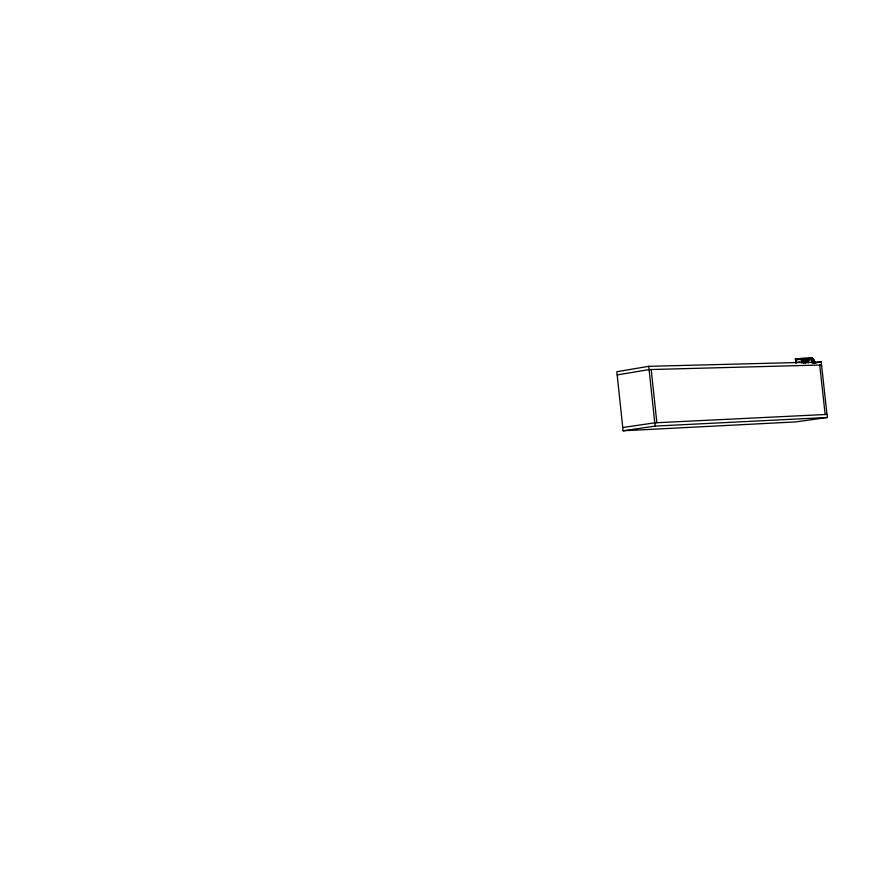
<?xml version="1.0" encoding="UTF-8"?>
<svg xmlns="http://www.w3.org/2000/svg" width="871" height="871" viewBox="0 0 871 871"><rect width="100%" height="100%" fill="white"/><g stroke="black" fill="none" stroke-linecap="round" stroke-linejoin="round"><path stroke-width="1.31" d="M803.541 362.652A2.569 2.123 -89.8 0 1 803.683 361.334L804.249 359.669L805.316 359.93L803.737 360.191M803.737 362.652A2.569 2.123 -89.8 0 1 803.879 361.334L804.445 359.658M804.924 362.706L805.642 361.356L806.339 362.793M803.846 360.256L804.586 359.679L805.947 362.804M805.022 362.706L804.913 362.184M805.555 362.39L805.403 362.706M805.86 361.911L804.858 361.498L804.575 362.804M806.426 362.184L806.045 362.194M802.202 362.782L803.563 359.995M804.173 360.42L805.163 359.669M805.642 362.107L806.034 361.977M803.879 360.148L804.739 360.061M805.925 362.467L805.109 361.846L805.109 362.772M648.732 366.321L616.831 371.71L623.103 430.775L795.582 421.923L827.45 417.47L827.112 414.422L654.763 422.827L648.732 366.321L821.222 361.933L826.971 414.444M617.18 374.933L649.08 369.587L821.549 364.982M811.282 359.266L812.088 359.244L811.924 357.578L809.638 357.839L809.747 359.516L803.432 360.54M810.226 359.505L811.358 359.255M795.854 360.605L795.397 358.906L796.061 362.532L799.992 361.901M795.833 360.442L795.517 359.342L801.255 358.438L801.973 362.869M798.304 359.277L806.176 357.992M795.767 359.886L804.14 358.896L803.846 358.373L801.059 358.438L801.756 362.717M803.443 362.488L803.051 358.885L811.924 357.578M795.637 360.452L796.225 360.376L795.952 363.327M800.678 359.451L804.14 358.896M811.032 357.72L808.811 358.242M813.449 359.407L807.722 359.767L813.318 359.429M813.416 359.092L815.158 362.695M814.298 362.804L815.55 362.63L812.599 362.739L815.093 362.674M815.953 362.782L821.222 361.933M622.754 427.53L654.905 422.805L655.253 426.082L827.45 417.47M623.103 430.775L655.253 426.082M795.397 358.906L798.261 358.798M801.32 358.678L804.107 358.612M803.051 358.885L804.02 358.852M807.95 362.641A2.569 2.123 -89.8 0 0 805.555 359.767L805.37 359.767A2.569 2.123 -89.8 0 1 807.755 362.641M811.641 359.483L812.991 359.451L813.383 363.033M805.316 359.93L806.23 361.966M807.722 359.767L808.299 359.756M804.249 359.669L805.555 359.767M805.729 362.467L804.173 360.148M805.936 362.075L804.51 360.322M811.467 359.255L811.173 357.589M813.34 359.124L815.681 363.283M819.731 365.025L825.142 414.531M811.652 357.567L811.816 359.255M811.685 359.124L812.033 363.065M808.462 362.478L807.787 358.112L808.321 362.924M803.247 358.874L803.726 363.24M651.192 369.533L656.865 422.729"/></g></svg>
